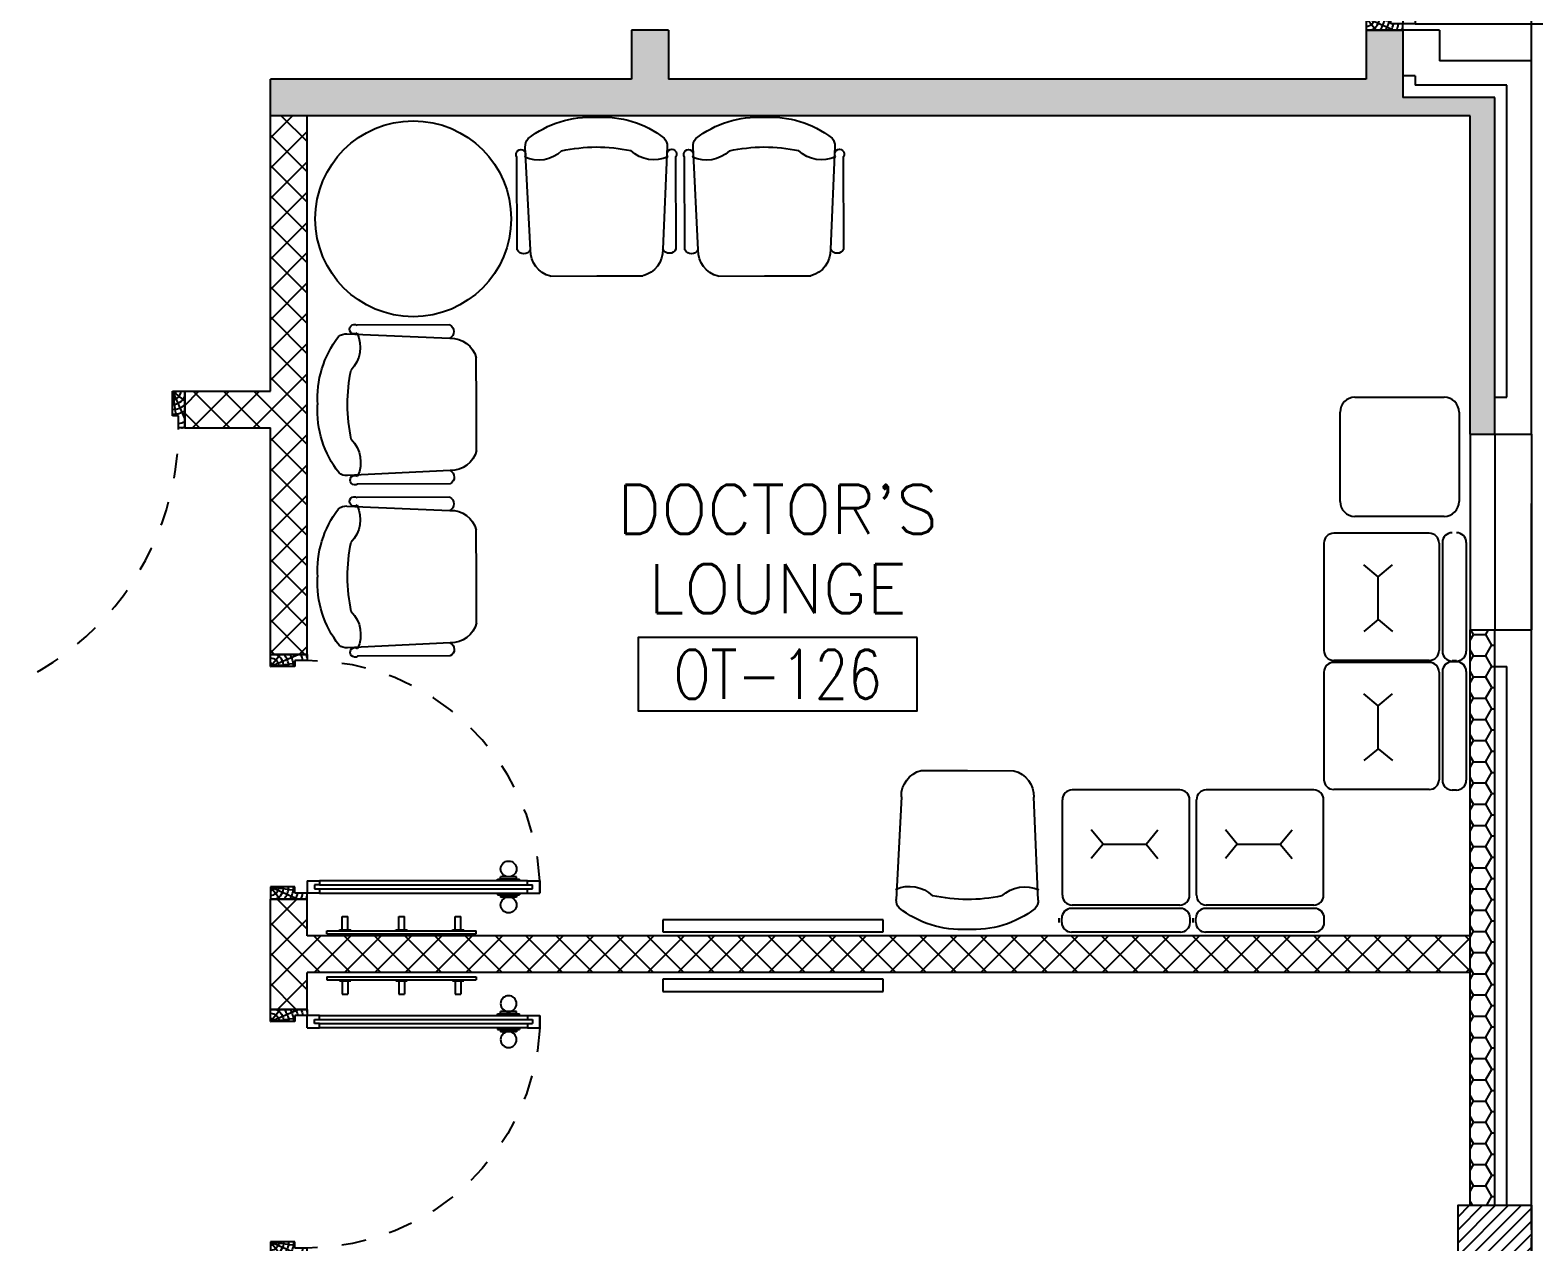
# Model space of a CAD drawing. Extents: x 275967.8 to 276060, y 57291.9 to 57371.4.
# Drawn here: x 276004.6 to 276010.75, y 57343.38 to 57348.33 of the extents above; entities that cross this region are included whole.
import ezdxf
from ezdxf.enums import TextEntityAlignment as Align

# ---------------------------------------------------------------- set-up
doc = ezdxf.new("R2010")
doc.units = 0
doc.header["$MEASUREMENT"] = 0
doc.linetypes.add('CENTERX2', pattern=[4, 2.5, -0.5, 0.5, -0.5])
doc.linetypes.add('HIDDEN', pattern=[0.375, 0.25, -0.125])
for name, color, linetype in [('AXES', 11, 'CENTERX2'), ('COL', 5, 'CONTINUOUS'), ('DOOR', 7, 'CONTINUOUS'), ('HAT', 8, 'CONTINUOUS'), ('INSUL', 4, 'CONTINUOUS'), ('NON-MEDICAL', 5, 'CONTINUOUS'), ('RM-BOX', 4, 'CONTINUOUS'), ('RM-NAME', 2, 'CONTINUOUS'), ('RM-NO', 2, 'CONTINUOUS'), ('WALL', 2, 'CONTINUOUS'), ('WallType', 11, 'CONTINUOUS'), ('WallType2', 3, 'CONTINUOUS'), ('WIN', 3, 'CONTINUOUS')]:
    doc.layers.add(name, color=color, linetype=linetype)
doc.styles.add('ROMANS', font='ROMANS.shx', dxfattribs={"width": 0.6})
pattern_1 = [(0, (0, 0), (0.075, 0.04330127), [0.05, -0.1]), (120, (0, 0), (-0.074999999836, 0.043301270284), [0.05, -0.1]), (60, (0, 0), (1.64e-10, 0.086602540284), [-0.1, 0.05])]

# ---------------------------------------------------------------- blocks, each defined once
blk = doc.blocks.new('RM1')
at = {"layer": 'RM-BOX'}
blk.add_lwpolyline([(569.9, -200), (-569.9, -200), (-569.9, -500), (569.9, -500)], close=True, dxfattribs=at)
at = {"layer": 'RM-NAME', "style": 'ROMANS'}
for tag, p in [('ROOMNAME1', (0, 323.8)), ('ROOMNAME2', (0, 0))]:
    blk.add_attdef(tag, text='', height=200, dxfattribs=at).set_placement(p, align=Align.MIDDLE)
at = {"layer": 'RM-NO', "style": 'ROMANS', "width": 0.8}
blk.add_attdef('ROOMNO', text='', height=200, dxfattribs=at).set_placement((0, -350), align=Align.MIDDLE)
blk = doc.blocks.new('A$C1DFA4FE8')
at = {"layer": 'DOOR', "color": 0, "linetype": 'ByBlock'}
for p, q in [((0.4, 1630.9), (0.4, 1580.9)), ((0.4, 1580.9), (0.4, 1630.9)), ((50.4, 1630.9), (0.4, 1630.9)), ((30.4, 1613.9), (30.4, 1597.9)), ((50.4, 1613.9), (30.4, 1613.9)), ((50.4, 1597.9), (30.4, 1597.9)), ((50.4, 1630.9), (50.4, 1613.9)), ((50.4, 1597.9), (50.4, 1580.9)), ((750.4, 1613.9), (750.4, 1630.9)), ((750.4, 1630.9), (800.4, 1630.9)), ((770.4, 1613.9), (750.4, 1613.9)), ((750.4, 1580.9), (750.4, 1597.9)), ((750.4, 1597.9), (770.4, 1597.9)), ((770.4, 1597.9), (770.4, 1613.9)), ((950.4, 1655.9), (800.4, 1655.9)), ((800.4, 1655.9), (800.4, 1630.9)), ((800.4, 1580.9), (800.4, 1630.9)), ((800.4, 1630.9), (850.4, 1630.9)), ((850.4, 1630.9), (850.4, 1605.9)), ((850.4, 1605.9), (950.4, 1605.9)), ((950.4, 1605.9), (950.4, 1655.9)), ((50.4, 1580.9), (0.4, 1580.9)), ((800.4, 1580.9), (750.4, 1580.9)), ((0.4, 80.9), (0.4, 130.9)), ((0.4, 130.9), (0.4, 80.9)), ((50.4, 130.9), (0.4, 130.9)), ((50.4, 113.9), (50.4, 130.9)), ((82.8, 130.9), (82.8, 138.1)), ((172.8, 138.1), (82.8, 138.1)), ((95.4, 138.1), (95.4, 147.1)), ((95.4, 147.1), (160.2, 147.1)), ((95.4, 138.1), (160.2, 138.1)), ((160.2, 138.1), (160.2, 147.1)), ((172.8, 130.9), (172.8, 138.1)), ((750.4, 130.9), (750.4, 113.9)), ((800.4, 130.9), (750.4, 130.9)), ((800.4, 130.9), (800.4, 80.9)), ((50.4, 80.9), (0.4, 80.9)), ((30.4, 97.9), (30.4, 113.9)), ((50.4, 113.9), (30.4, 113.9)), ((50.4, 97.9), (30.4, 97.9)), ((50.4, 80.9), (50.4, 97.9)), ((82.8, 80.9), (82.8, 73.7)), ((172.8, 73.7), (82.8, 73.7)), ((95.4, 73.7), (95.4, 64.7)), ((95.4, 73.7), (160.2, 73.7)), ((95.4, 64.7), (160.2, 64.7)), ((160.2, 73.7), (160.2, 64.7)), ((172.8, 80.9), (172.8, 73.7)), ((750.4, 113.9), (770.4, 113.9)), ((750.4, 97.9), (750.4, 80.9)), ((770.4, 97.9), (750.4, 97.9)), ((750.4, 80.9), (800.4, 80.9)), ((770.4, 113.9), (770.4, 97.9)), ((800.4, 55.9), (800.4, 80.9)), ((800.4, 80.9), (850.4, 80.9)), ((850.4, 105.9), (950.4, 105.9)), ((850.4, 80.9), (850.4, 105.9)), ((950.4, 105.9), (950.4, 55.9)), ((950.4, 55.9), (800.4, 55.9))]:
    blk.add_line(p, q, dxfattribs=at)
at = {"layer": 'DOOR', "linetype": 'ByBlock'}
for p, q in [((750.4, 1630.9), (50.4, 1630.9)), ((750.4, 1613.9), (50.4, 1613.9)), ((750.4, 1597.9), (50.4, 1597.9)), ((50.4, 1580.9), (750.4, 1580.9)), ((50.4, 130.9), (750.4, 130.9)), ((750.4, 113.9), (50.4, 113.9)), ((750.4, 97.9), (50.4, 97.9)), ((750.4, 80.9), (50.4, 80.9))]:
    blk.add_line(p, q, dxfattribs=at)
at = {"layer": 'DOOR', "color": 9, "linetype": 'ByBlock'}
for p, q in [((950.4, 1605.9), (836.7, 1655.9)), ((950.4, 1605.9), (850.4, 1619.3)), ((950.4, 1605.9), (910.3, 1655.9)), ((950.4, 105.9), (836.7, 55.9)), ((950.4, 105.9), (850.4, 92.6)), ((950.4, 105.9), (910.3, 55.9))]:
    blk.add_line(p, q, dxfattribs=at)
at = {"layer": 'DOOR', "color": 0, "linetype": 'ByBlock'}
for centre in [(127.8, 179.5), (127.8, 32.4)]:
    blk.add_circle(centre, 32.4, dxfattribs=at)
at = {"layer": 'DOOR', "linetype": 'HIDDEN', "ltscale": 0.5}
for centre, start, end in [((751.6, 1605.9), 178.09382, 273.72494), ((751.6, 105.9), 86.27506, 181.90618)]:
    blk.add_arc(centre, 751.6, start, end, dxfattribs=at)
at = {"layer": 'DOOR', "color": 9, "linetype": 'ByBlock'}
for centre, radius, start, end in [((950.4, 1605.9), 154.4, 161.10529, 166.28577), ((950.4, 1605.9), 134.4, 158.15985, 169.28002), ((950.4, 1605.9), 114.4, 154.08384, 167.37743), ((950.4, 1605.9), 94.4, 148.01819, 180), ((950.4, 1605.9), 74.4, 137.77643, 180), ((950.4, 1605.9), 54.4, 113.20738, 180), ((950.4, 1605.9), 34.4, 90, 180), ((950.4, 1605.9), 14.4, 90, 180), ((950.4, 105.9), 154.4, 193.71423, 198.89471), ((950.4, 105.9), 134.4, 190.71998, 201.84015), ((950.4, 105.9), 114.4, 192.62257, 205.91616), ((950.4, 105.9), 94.4, 180, 211.98181), ((950.4, 105.9), 74.4, 180, 222.22357), ((950.4, 105.9), 54.4, 180, 246.79262), ((950.4, 105.9), 34.4, 180, 270), ((950.4, 105.9), 14.4, 180, 270)]:
    blk.add_arc(centre, radius, start, end, dxfattribs=at)
blk = doc.blocks.new('C11')
at = {"layer": 'HAT'}
h = blk.add_hatch(dxfattribs=at)
h.set_pattern_fill('ANSI31', color=256, scale=300, style=0)
h.set_pattern_definition([(45, (-248556.182, -75061.005), (-26.5165043, 26.5165043), [])])
h.paths.add_polyline_path([(300, 700), (0, 700), (0, 350), (300, 350)])
h.paths.add_polyline_path([(300, 350), (0, 350), (0, 0), (300, 0)])
at = {"layer": 'COL'}
blk.add_lwpolyline([(300, 700), (300, 0), (0, 0), (0, 700)], close=True, dxfattribs=at)
blk = doc.blocks.new('DOOR-10')
at = {"layer": 'DOOR', "color": 0, "linetype": 'ByBlock'}
for p, q in [((-25.7, 1100), (-75.7, 1100)), ((-75.7, 1100), (-25.7, 1100)), ((-75.7, 1050), (-75.7, 1100)), ((-58.7, 1050), (-75.7, 1050)), ((-42.7, 1070), (-58.7, 1070)), ((-58.7, 1050), (-58.7, 1070)), ((-42.7, 1050), (-42.7, 1070)), ((-25.7, 1050), (-42.7, 1050)), ((-25.7, 1050), (-25.7, 1100)), ((-82.9, 1005), (-91.9, 1005)), ((-91.9, 1005), (-91.9, 940.2)), ((-75.7, 1017.6), (-82.9, 1017.6)), ((-82.9, 927.6), (-82.9, 1017.6)), ((-82.9, 1005), (-82.9, 940.2)), ((-25.7, 1017.6), (-18.5, 1017.6)), ((-18.5, 927.6), (-18.5, 1017.6)), ((-18.5, 1005), (-9.5, 1005)), ((-18.5, 1005), (-18.5, 940.2)), ((-9.5, 1005), (-9.5, 940.2)), ((-82.9, 940.2), (-91.9, 940.2)), ((-75.7, 927.6), (-82.9, 927.6)), ((-25.7, 927.6), (-18.5, 927.6)), ((-18.5, 940.2), (-9.5, 940.2)), ((-75.7, 200), (-58.7, 200)), ((-75.7, 150), (-75.7, 200)), ((-58.7, 200), (-58.7, 180)), ((-42.7, 200), (-25.7, 200)), ((-42.7, 180), (-42.7, 200)), ((-25.7, 200), (-25.7, 150)), ((-1000.7, 0), (-1000.7, 150)), ((-1000.7, 150), (-975.7, 150)), ((-1000.7, 150), (-1000.7, 0)), ((-975.7, 150), (-975.7, 100)), ((-75.7, 150), (-25.7, 150)), ((-58.7, 180), (-42.7, 180)), ((-0.7, 150), (-25.7, 150)), ((-25.7, 150), (-25.7, 100)), ((-975.7, 100), (-950.7, 100)), ((-950.7, 100), (-950.7, 0)), ((-50.7, 100), (-50.7, 0)), ((-25.7, 100), (-50.7, 100)), ((-950.7, 0), (-1000.7, 0)), ((-50.7, 0), (-0.7, 0))]:
    blk.add_line(p, q, dxfattribs=at)
at = {"layer": 'DOOR', "linetype": 'ByBlock'}
for p, q in [((-75.7, 1050), (-75.7, 200)), ((-58.7, 200), (-58.7, 1050)), ((-42.7, 200), (-42.7, 1050)), ((-25.7, 200), (-25.7, 1050))]:
    blk.add_line(p, q, dxfattribs=at)
at = {"layer": 'DOOR', "color": 9, "linetype": 'ByBlock'}
for p, q in [((-0.7, 0), (-0.7, 150)), ((-950.7, 0), (-1000.7, 113.7)), ((-950.7, 0), (-964.1, 100)), ((-50.7, 0), (-0.7, 113.7)), ((-50.7, 0), (-37.3, 100)), ((-950.7, 0), (-1000.7, 40.1)), ((-50.7, 0), (-0.7, 40.1))]:
    blk.add_line(p, q, dxfattribs=at)
at = {"layer": 'DOOR', "color": 0, "linetype": 'ByBlock'}
for centre in [(-124.2, 972.6), (22.8, 972.6)]:
    blk.add_circle(centre, 32.4, dxfattribs=at)
at = {"layer": 'DOOR', "linetype": 'HIDDEN', "ltscale": 0.5}
blk.add_arc((-23.4, 149.1), 952.3, 93.14816, 179.94816, dxfattribs=at)
at = {"layer": 'DOOR', "color": 9, "linetype": 'ByBlock'}
for centre, radius, start, end in [((-950.7, 0), 154.4, 103.71423, 108.89471), ((-950.7, 0), 134.4, 100.71998, 111.84015), ((-50.7, 0), 134.4, 68.15985, 79.28002), ((-50.7, 0), 154.4, 71.10529, 76.28577), ((-950.7, 0), 94.4, 90, 121.98181), ((-950.7, 0), 74.4, 90, 132.22357), ((-50.7, 0), 94.4, 58.01819, 90), ((-50.7, 0), 74.4, 47.77643, 90), ((-50.7, 0), 114.4, 64.08384, 77.37743), ((-950.7, 0), 54.4, 90, 156.79262), ((-950.7, 0), 34.4, 90, 180), ((-950.7, 0), 14.4, 90, 180), ((-50.7, 0), 54.4, 23.20738, 90), ((-50.7, 0), 34.4, 0, 90), ((-50.7, 0), 14.4, 0, 90)]:
    blk.add_arc(centre, radius, start, end, dxfattribs=at)
blk = doc.blocks.new('DOOR100')
at = {"layer": 'DOOR', "color": 0, "linetype": 'ByBlock'}
for p, q in [((-25, 1300), (-75, 1300)), ((-75, 1300), (-25, 1300)), ((-75, 1250), (-75, 1300)), ((-25, 1250), (-25, 1300)), ((-58, 1250), (-75, 1250)), ((-42, 1270), (-58, 1270)), ((-58, 1250), (-58, 1270)), ((-42, 1250), (-42, 1270)), ((-25, 1250), (-42, 1250)), ((-82.2, 1205), (-91.2, 1205)), ((-91.2, 1205), (-91.2, 1140.2)), ((-75, 1217.6), (-82.2, 1217.6)), ((-82.2, 1127.6), (-82.2, 1217.6)), ((-82.2, 1205), (-82.2, 1140.2)), ((-25, 1217.6), (-17.8, 1217.6)), ((-17.8, 1127.6), (-17.8, 1217.6)), ((-17.8, 1205), (-8.8, 1205)), ((-17.8, 1205), (-17.8, 1140.2)), ((-8.8, 1205), (-8.8, 1140.2)), ((-82.2, 1140.2), (-91.2, 1140.2)), ((-75, 1127.6), (-82.2, 1127.6)), ((-25, 1127.6), (-17.8, 1127.6)), ((-17.8, 1140.2), (-8.8, 1140.2)), ((-75, 200), (-58, 200)), ((-75, 150), (-75, 200)), ((-58, 200), (-58, 180)), ((-42, 200), (-25, 200)), ((-42, 180), (-42, 200)), ((-25, 200), (-25, 150)), ((-1200, 0), (-1200, 150)), ((-1200, 150), (-1175, 150)), ((-1200, 150), (-1200, 0)), ((-1175, 150), (-1175, 100)), ((-75, 150), (-25, 150)), ((-58, 180), (-42, 180)), ((0, 150), (-25, 150)), ((-25, 150), (-25, 100)), ((0, 150), (0, 0)), ((-1175, 100), (-1150, 100)), ((-1150, 100), (-1150, 0)), ((-50, 100), (-50, 0)), ((-25, 100), (-50, 100)), ((-1150, 0), (-1200, 0)), ((-50, 0), (0, 0))]:
    blk.add_line(p, q, dxfattribs=at)
at = {"layer": 'DOOR', "linetype": 'ByBlock'}
for p, q in [((-75, 1250), (-75, 200)), ((-58, 200), (-58, 1250)), ((-42, 200), (-42, 1250)), ((-25, 200), (-25, 1250)), ((0, 0), (0, 150))]:
    blk.add_line(p, q, dxfattribs=at)
at = {"layer": 'DOOR', "color": 9, "linetype": 'ByBlock'}
for p, q in [((-1150, 0), (-1200, 113.7)), ((-1150, 0), (-1163.4, 100)), ((-50, 0), (0, 113.7)), ((-50, 0), (-36.6, 100)), ((-1150, 0), (-1200, 40.1)), ((-50, 0), (0, 40.1))]:
    blk.add_line(p, q, dxfattribs=at)
at = {"layer": 'DOOR', "color": 0, "linetype": 'ByBlock'}
for centre in [(-123.5, 1172.6), (23.5, 1172.6)]:
    blk.add_circle(centre, 32.4, dxfattribs=at)
at = {"layer": 'DOOR', "linetype": 'HIDDEN', "ltscale": 0.5}
blk.add_arc((-25, 150), 1150, 89.99998, 180.00006, dxfattribs=at)
at = {"layer": 'DOOR', "color": 9, "linetype": 'ByBlock'}
for centre, radius, start, end in [((-1150, 0), 154.4, 103.71423, 108.89471), ((-1150, 0), 134.4, 100.71998, 111.84015), ((-50, 0), 134.4, 68.15985, 79.28002), ((-50, 0), 154.4, 71.10529, 76.28577), ((-1150, 0), 94.4, 90, 121.98181), ((-1150, 0), 74.4, 90, 132.22357), ((-50, 0), 94.4, 58.01819, 90), ((-50, 0), 74.4, 47.77643, 90), ((-50, 0), 114.4, 64.08384, 77.37743), ((-1150, 0), 54.4, 90, 156.79262), ((-1150, 0), 34.4, 90, 180), ((-1150, 0), 14.4, 90, 180), ((-50, 0), 54.4, 23.20738, 90), ((-50, 0), 34.4, 0, 90), ((-50, 0), 14.4, 0, 90)]:
    blk.add_arc(centre, radius, start, end, dxfattribs=at)

msp = doc.modelspace()

# ---------------------------------------------------------------- hatches: boundary and pattern name
at = {"layer": 'WallType', "linetype": 'ByBlock', "ltscale": 0.3}
h = msp.add_hatch(dxfattribs=at)
h.set_pattern_fill('ANSI37', color=256, scale=0.7, style=0)
h.set_pattern_definition([(45, (0, 0), (-0.061871843354, 0.061871843354), []), (135, (0, 0), (-0.061871843354, -0.061871843354), [])])
h.paths.add_polyline_path([(276005.7355, 57347.9829), (276005.5855, 57347.9829), (276005.5855, 57346.8579), (276005.2355, 57346.8579), (276005.2355, 57346.7079), (276005.5855, 57346.7079), (276005.5855, 57345.7829), (276005.7355, 57345.7829)])
h.paths.add_polyline_path([(276010.4855, 57344.6329), (276005.7355, 57344.6329), (276005.7355, 57344.7829), (276005.5855, 57344.7829), (276005.5855, 57344.3329), (276005.7355, 57344.3329), (276005.7355, 57344.4829), (276010.4855, 57344.4829)])
h.paths.add_polyline_path([(276010.4855, 57341.1329), (276005.7355, 57341.1329), (276005.7355, 57343.1829), (276005.5855, 57343.1829), (276005.5855, 57340.8329), (276005.7355, 57340.8329), (276005.7355, 57340.9829), (276010.4855, 57340.9829)])
h.paths.add_polyline_path([(276005.7355, 57343.3329), (276005.5855, 57343.3329), (276005.5855, 57343.1829), (276005.7355, 57343.1829)])
h.paths.add_polyline_path([(276005.7355, 57339.8329), (276005.5855, 57339.8329), (276005.5855, 57337.6329), (276005.7355, 57337.6329)])
at = {"layer": 'WallType2', "linetype": 'ByBlock', "ltscale": 0.3}
h = msp.add_hatch(dxfattribs=at)
h.set_pattern_fill('HONEY', color=256, scale=0.4, style=0)
h.set_pattern_definition(pattern_1)
h.paths.add_polyline_path([(276010.2105, 57348.3329), (276010.0605, 57348.3329), (276010.0605, 57348.1329), (276007.2105, 57348.1329), (276007.2105, 57348.3329), (276007.0605, 57348.3329), (276007.0605, 57348.1329), (276005.5855, 57348.1329), (276005.5855, 57347.9829), (276010.4855, 57347.9829), (276010.4855, 57346.6829), (276010.5855, 57346.6829), (276010.5855, 57348.0579), (276010.2105, 57348.0579)])
h = msp.add_hatch(dxfattribs=at)
h.set_pattern_fill('HONEY', color=256, scale=0.4, style=0)
h.set_pattern_definition(pattern_1)
h.paths.add_polyline_path([(276010.5855, 57345.8829), (276010.4855, 57345.8829), (276010.4855, 57344.6329), (276010.4855, 57343.5329), (276010.5855, 57343.5329)])

# ---------------------------------------------------------------- linework, layer by layer
at = {"layer": 'AXES'}
msp.add_line((276010.7355, 57291.8986), (276010.7355, 57370.3613), dxfattribs=at)
at = {"layer": 'INSUL'}
for p, q in [((276010.2105, 57348.3329), (276010.2105, 57348.0579)), ((276010.2605, 57348.1454), (276010.2105, 57348.1454)), ((276010.2605, 57348.1454), (276010.2605, 57348.1079)), ((276010.6355, 57348.1079), (276010.2605, 57348.1079)), ((276010.6355, 57346.8329), (276010.6355, 57348.1079)), ((276010.5855, 57348.0579), (276010.2105, 57348.0579)), ((276010.5855, 57346.6829), (276010.5855, 57348.0579)), ((276010.5855, 57346.8329), (276010.6355, 57346.8329)), ((276010.5855, 57343.5329), (276010.5855, 57345.8829)), ((276010.5855, 57345.7329), (276010.6355, 57345.7329)), ((276010.6355, 57343.5329), (276010.6355, 57345.7329))]:
    msp.add_line(p, q, dxfattribs=at)
at = {"layer": 'NON-MEDICAL', "extrusion": (0, 0, -1)}
for p, q in [((276006.6473, 57347.4356), (276006.6263, 57347.8553)), ((276007.2058, 57347.8572), (276007.1877, 57347.4374)), ((276007.3323, 57347.4356), (276007.3113, 57347.8553)), ((276007.8908, 57347.8572), (276007.8727, 57347.4374)), ((276006.5932, 57347.4354), (276006.5919, 57347.8137)), ((276007.2418, 57347.4376), (276007.2405, 57347.8159)), ((276007.2782, 57347.4354), (276007.2769, 57347.8137)), ((276007.9268, 57347.4376), (276007.9255, 57347.8159)), ((276006.7287, 57347.3277), (276006.9179, 57347.3284)), ((276006.9179, 57347.3284), (276007.107, 57347.329)), ((276007.4137, 57347.3277), (276007.6029, 57347.3284)), ((276007.6029, 57347.3284), (276007.792, 57347.329)), ((276005.8981, 57347.0925), (276006.3179, 57347.0744)), ((276006.3178, 57347.1285), (276005.9394, 57347.1272)), ((276006.427, 57346.8046), (276006.4263, 57346.9937)), ((276006.4276, 57346.6154), (276006.427, 57346.8046)), ((276006.3198, 57346.534), (276005.9001, 57346.513)), ((276006.32, 57346.4799), (276005.9416, 57346.4786)), ((276006.3178, 57346.4249), (276005.9394, 57346.4236)), ((276005.8981, 57346.3889), (276006.3179, 57346.3708)), ((276006.427, 57346.101), (276006.4263, 57346.2901)), ((276006.4276, 57345.9118), (276006.427, 57346.101)), ((276006.3198, 57345.8304), (276005.9001, 57345.8094)), ((276006.32, 57345.7763), (276005.9416, 57345.775)), ((276008.2436, 57345.309), (276008.4327, 57345.3083)), ((276008.4327, 57345.3083), (276008.6219, 57345.3077)), ((276008.1621, 57345.2012), (276008.1412, 57344.7815)), ((276008.7207, 57344.7795), (276008.7026, 57345.1993))]:
    msp.add_line(p, q, dxfattribs=at)
at = {"layer": 'NON-MEDICAL'}
for p, q in [((276010.0145, 57346.8331), (276010.3793, 57346.8331)), ((276009.9537, 57346.4075), (276009.9537, 57346.7723)), ((276010.4401, 57346.7723), (276010.4401, 57346.4075)), ((276010.3793, 57346.3467), (276010.0145, 57346.3467)), ((276009.8881, 57346.2375), (276009.8881, 57345.7983)), ((276010.3181, 57346.2775), (276009.9281, 57346.2775)), ((276010.3581, 57346.2375), (276010.3581, 57345.7983)), ((276010.3718, 57346.24), (276010.3718, 57345.7957)), ((276010.4691, 57346.24), (276010.4691, 57345.7957)), ((276010.1092, 57346.1), (276010.0508, 57346.1486)), ((276010.1092, 57346.1), (276010.1676, 57346.1486)), ((276010.1092, 57345.9248), (276010.1092, 57346.1)), ((276010.1092, 57345.9248), (276010.0508, 57345.8762)), ((276010.1092, 57345.9248), (276010.1676, 57345.8762)), ((276010.3181, 57345.7583), (276009.9281, 57345.7583)), ((276010.3181, 57345.7583), (276009.9281, 57345.7583)), ((276010.3181, 57345.7503), (276009.9281, 57345.7503)), ((276010.4291, 57345.756), (276010.4118, 57345.756)), ((276010.4291, 57345.7557), (276010.4118, 57345.7557)), ((276010.4291, 57345.7557), (276010.4118, 57345.7557)), ((276010.4291, 57345.7529), (276010.4118, 57345.7529)), ((276009.8881, 57345.7103), (276009.8881, 57345.2711)), ((276010.3581, 57345.7103), (276010.3581, 57345.2711)), ((276010.3718, 57345.7129), (276010.3718, 57345.2686)), ((276010.4691, 57345.7129), (276010.4691, 57345.2686)), ((276010.1092, 57345.5728), (276010.0508, 57345.6215)), ((276010.1092, 57345.5728), (276010.1676, 57345.6215)), ((276010.1092, 57345.3977), (276010.1092, 57345.5728)), ((276010.1092, 57345.3977), (276010.0508, 57345.349)), ((276010.1092, 57345.3977), (276010.1676, 57345.349)), ((276008.8199, 57344.7991), (276008.8199, 57345.1891)), ((276008.8199, 57344.7991), (276008.8199, 57345.1891)), ((276009.2991, 57345.2291), (276008.8599, 57345.2291)), ((276009.3391, 57344.7991), (276009.3391, 57345.1891)), ((276009.3675, 57344.7991), (276009.3675, 57345.1891)), ((276009.3675, 57344.7991), (276009.3675, 57345.1891)), ((276009.8466, 57345.2291), (276009.4075, 57345.2291)), ((276009.8866, 57344.7991), (276009.8866, 57345.1891)), ((276010.3181, 57345.2311), (276009.9281, 57345.2311)), ((276010.3181, 57345.2311), (276009.9281, 57345.2311)), ((276010.4291, 57345.2286), (276010.4118, 57345.2286)), ((276010.4291, 57345.2286), (276010.4118, 57345.2286)), ((276008.9865, 57345.008), (276008.9378, 57345.0663)), ((276009.1616, 57345.008), (276009.2102, 57345.0663)), ((276009.534, 57345.008), (276009.4854, 57345.0663)), ((276009.7091, 57345.008), (276009.7578, 57345.0663)), ((276008.9865, 57345.008), (276008.9378, 57344.9496)), ((276008.9865, 57345.008), (276009.1616, 57345.008)), ((276009.1616, 57345.008), (276009.2102, 57344.9496)), ((276009.534, 57345.008), (276009.4854, 57344.9496)), ((276009.534, 57345.008), (276009.7091, 57345.008)), ((276009.7091, 57345.008), (276009.7578, 57344.9496)), ((276009.2991, 57344.7591), (276008.8599, 57344.7591)), ((276009.8466, 57344.7591), (276009.4075, 57344.7591)), ((276005.8786, 57344.7117), (276005.9021, 57344.7117)), ((276005.8786, 57344.6577), (276005.8786, 57344.7117)), ((276005.9021, 57344.6577), (276005.9021, 57344.7117)), ((276006.1094, 57344.6577), (276006.1094, 57344.7117)), ((276006.1094, 57344.7117), (276006.1328, 57344.7117)), ((276006.1328, 57344.6577), (276006.1328, 57344.7117)), ((276006.3401, 57344.6577), (276006.3401, 57344.7117)), ((276006.3401, 57344.7117), (276006.3636, 57344.7117)), ((276006.3636, 57344.6577), (276006.3636, 57344.7117)), ((276007.1876, 57344.6989), (276007.1876, 57344.6489)), ((276008.0876, 57344.6989), (276007.1876, 57344.6989)), ((276008.0876, 57344.6489), (276008.0876, 57344.6989)), ((276008.8066, 57344.6881), (276008.8066, 57344.7053)), ((276008.8173, 57344.6881), (276008.8173, 57344.7053)), ((276008.8173, 57344.6881), (276008.8173, 57344.7053)), ((276009.3017, 57344.7453), (276008.8573, 57344.7453)), ((276009.3417, 57344.6881), (276009.3417, 57344.7053)), ((276009.3541, 57344.6881), (276009.3541, 57344.7053)), ((276009.3649, 57344.6881), (276009.3649, 57344.7053)), ((276009.3649, 57344.6881), (276009.3649, 57344.7053)), ((276009.8492, 57344.7453), (276009.4049, 57344.7453)), ((276009.8892, 57344.6881), (276009.8892, 57344.7053)), ((276005.8163, 57344.6413), (276005.8163, 57344.653)), ((276005.8163, 57344.653), (276006.4259, 57344.653)), ((276005.8163, 57344.6413), (276006.4259, 57344.6413)), ((276005.8673, 57344.6577), (276005.9134, 57344.6577)), ((276005.8673, 57344.653), (276005.8673, 57344.6577)), ((276005.9134, 57344.653), (276005.9134, 57344.6577)), ((276006.098, 57344.6577), (276006.1442, 57344.6577)), ((276006.098, 57344.653), (276006.098, 57344.6577)), ((276006.1442, 57344.653), (276006.1442, 57344.6577)), ((276006.3288, 57344.653), (276006.3288, 57344.6577)), ((276006.3288, 57344.6577), (276006.3749, 57344.6577)), ((276006.3749, 57344.653), (276006.3749, 57344.6577)), ((276006.4259, 57344.6413), (276006.4259, 57344.653)), ((276007.1876, 57344.6489), (276008.0876, 57344.6489)), ((276009.3017, 57344.6481), (276008.8573, 57344.6481)), ((276009.8492, 57344.6481), (276009.4049, 57344.6481)), ((276005.8163, 57344.4651), (276005.8163, 57344.4534)), ((276005.8163, 57344.4651), (276006.4259, 57344.4651)), ((276005.8163, 57344.4534), (276006.4259, 57344.4534)), ((276005.8673, 57344.4534), (276005.8673, 57344.4488)), ((276005.8673, 57344.4488), (276005.9134, 57344.4488)), ((276005.8786, 57344.4488), (276005.8786, 57344.3948)), ((276005.9021, 57344.4488), (276005.9021, 57344.3948)), ((276005.9134, 57344.4534), (276005.9134, 57344.4488)), ((276006.098, 57344.4534), (276006.098, 57344.4488)), ((276006.098, 57344.4488), (276006.1442, 57344.4488)), ((276006.1094, 57344.4488), (276006.1094, 57344.3948)), ((276006.1328, 57344.4488), (276006.1328, 57344.3948)), ((276006.1442, 57344.4534), (276006.1442, 57344.4488)), ((276006.3288, 57344.4534), (276006.3288, 57344.4488)), ((276006.3288, 57344.4488), (276006.3749, 57344.4488)), ((276006.3401, 57344.4488), (276006.3401, 57344.3948)), ((276006.3636, 57344.4488), (276006.3636, 57344.3948)), ((276006.3749, 57344.4534), (276006.3749, 57344.4488)), ((276006.4259, 57344.4651), (276006.4259, 57344.4534)), ((276007.1876, 57344.4559), (276007.1876, 57344.4059)), ((276008.0876, 57344.4559), (276007.1876, 57344.4559)), ((276008.0876, 57344.4059), (276008.0876, 57344.4559)), ((276005.8786, 57344.3948), (276005.9021, 57344.3948)), ((276006.1094, 57344.3948), (276006.1328, 57344.3948)), ((276006.3401, 57344.3948), (276006.3636, 57344.3948)), ((276007.1876, 57344.4059), (276008.0876, 57344.4059))]:
    msp.add_line(p, q, dxfattribs=at)
msp.add_circle((276006.1686, 57347.5621), 0.4, dxfattribs=at)
at = {"layer": 'NON-MEDICAL', "extrusion": (0, 0, -1)}
for centre, radius, start, end in [((-276006.8923, 57347.5656), 0.412, 51.85124, 93.24743), ((-276006.9418, 57347.5658), 0.412, 86.36093, 127.75712), ((-276007.5773, 57347.5656), 0.412, 51.85124, 93.24743), ((-276007.6268, 57347.5658), 0.412, 86.36093, 127.75712), ((-276006.6772, 57347.8573), 0.051, 357.71636, 39.34386), ((-276007.1549, 57347.8589), 0.051, 140.2645, 181.892), ((-276007.3622, 57347.8573), 0.051, 357.71636, 39.34386), ((-276007.8399, 57347.8589), 0.051, 140.2645, 181.892), ((-276006.6078, 57347.825), 0.0195, 324.64829, 214.96008), ((-276006.6804, 57347.9366), 0.1352, 225.83657, 294.72766), ((-276006.9284, 57347.1047), 0.7509, 78.18141, 89.06074), ((-276006.9089, 57347.1046), 0.7509, 90.54762, 101.42695), ((-276007.1512, 57347.9382), 0.1352, 244.8807, 313.77179), ((-276007.2245, 57347.8271), 0.0195, 324.64829, 214.96008), ((-276007.2929, 57347.825), 0.0195, 324.64829, 214.96008), ((-276007.3654, 57347.9366), 0.1352, 225.83657, 294.72766), ((-276007.6134, 57347.1047), 0.7509, 78.18141, 89.06074), ((-276007.5939, 57347.1046), 0.7509, 90.54762, 101.42695), ((-276007.8362, 57347.9382), 0.1352, 244.8807, 313.77179), ((-276007.9095, 57347.8271), 0.0195, 324.64829, 214.96008), ((-276006.6202, 57347.4495), 0.0304, 207.22552, 332.38284), ((-276006.7552, 57347.4324), 0.108, 284.204, 1.66456), ((-276007.0798, 57347.4335), 0.108, 177.9438, 255.40436), ((-276007.2147, 57347.4515), 0.0304, 207.22552, 332.38284), ((-276007.3052, 57347.4495), 0.0304, 207.22552, 332.38284), ((-276007.4402, 57347.4324), 0.108, 284.204, 1.66456), ((-276007.7648, 57347.4335), 0.108, 177.9438, 255.40436), ((-276007.8997, 57347.4515), 0.0304, 207.22552, 332.38284), ((-276005.8964, 57347.0416), 0.051, 50.2645, 91.892), ((-276005.9282, 57347.1112), 0.0195, 234.64829, 124.96008), ((-276005.8171, 57347.0379), 0.1352, 154.8807, 223.77179), ((-276006.3038, 57347.1014), 0.0304, 117.22552, 242.38284), ((-276006.1896, 57346.8285), 0.412, 356.36093, 37.75712), ((-276006.3218, 57346.9665), 0.108, 87.9438, 165.40436), ((-276006.6507, 57346.7956), 0.7509, 0.54762, 11.42695), ((-276006.1897, 57346.779), 0.412, 321.85124, 3.24743), ((-276006.6507, 57346.8151), 0.7509, 348.18141, 359.06074), ((-276005.8188, 57346.5671), 0.1352, 135.83657, 204.72766), ((-276006.3229, 57346.6419), 0.108, 194.204, 271.66456), ((-276006.3059, 57346.5069), 0.0304, 117.22552, 242.38284), ((-276005.898, 57346.5639), 0.051, 267.71636, 309.34386), ((-276005.9303, 57346.4946), 0.0195, 234.64829, 124.96008), ((-276005.9282, 57346.4076), 0.0195, 234.64829, 124.96008), ((-276006.3038, 57346.3978), 0.0304, 117.22552, 242.38284), ((-276006.1896, 57346.1249), 0.412, 356.36093, 37.75712), ((-276005.8964, 57346.338), 0.051, 50.2645, 91.892), ((-276005.8171, 57346.3343), 0.1352, 154.8807, 223.77179), ((-276006.3218, 57346.2629), 0.108, 87.9438, 165.40436), ((-276006.6507, 57346.092), 0.7509, 0.54762, 11.42695), ((-276006.1897, 57346.0754), 0.412, 321.85124, 3.24743), ((-276006.6507, 57346.1115), 0.7509, 348.18141, 359.06074), ((-276005.8188, 57345.8635), 0.1352, 135.83657, 204.72766), ((-276006.3229, 57345.9383), 0.108, 194.204, 271.66456), ((-276005.898, 57345.8603), 0.051, 267.71636, 309.34386), ((-276005.9303, 57345.791), 0.0195, 234.64829, 124.96008), ((-276006.3059, 57345.8033), 0.0304, 117.22552, 242.38284), ((-276008.2701, 57345.2043), 0.108, 358.33544, 75.796), ((-276008.5947, 57345.2032), 0.108, 104.59564, 182.0562), ((-276008.1953, 57344.7001), 0.1352, 65.27234, 134.16343), ((-276008.666, 57344.6985), 0.1352, 46.22821, 115.1193), ((-276008.1921, 57344.7794), 0.051, 320.65614, 2.28364), ((-276008.4432, 57345.5321), 0.7509, 270.93926, 281.81859), ((-276008.4238, 57345.5321), 0.7509, 258.57305, 269.45238), ((-276008.6698, 57344.7778), 0.051, 178.108, 219.7355), ((-276008.4072, 57345.0711), 0.412, 266.75257, 308.14876), ((-276008.4567, 57345.0709), 0.412, 232.24288, 273.63907)]:
    msp.add_arc(centre, radius, start, end, dxfattribs=at)
at = {"layer": 'NON-MEDICAL'}
for centre, radius, start, end in [((276010.0145, 57346.7723), 0.0608, 90, 180), ((276010.3793, 57346.7723), 0.0608, 0, 90), ((276010.0145, 57346.4075), 0.0608, 180, 270), ((276010.3793, 57346.4075), 0.0608, 270, 0), ((276009.9281, 57346.2375), 0.04, 90, 180), ((276010.3181, 57346.2375), 0.04, 0, 90), ((276010.4118, 57346.24), 0.04, 90, 180), ((276010.4291, 57346.24), 0.04, 0, 90), ((276009.9281, 57345.7983), 0.04, 180, 270), ((276010.3181, 57345.7983), 0.04, 270, 0), ((276010.4118, 57345.7957), 0.04, 180, 270), ((276010.4291, 57345.7957), 0.04, 270, 0), ((276009.9281, 57345.7103), 0.04, 90, 180), ((276010.3181, 57345.7103), 0.04, 0, 90), ((276010.4118, 57345.7129), 0.04, 90, 180), ((276010.4291, 57345.7129), 0.04, 0, 90), ((276009.9281, 57345.2711), 0.04, 180, 270), ((276010.3181, 57345.2711), 0.04, 270, 0), ((276010.4118, 57345.2686), 0.04, 180, 270), ((276010.4291, 57345.2686), 0.04, 270, 0), ((276008.8599, 57345.1891), 0.04, 90, 180), ((276009.2991, 57345.1891), 0.04, 0, 90), ((276009.4075, 57345.1891), 0.04, 90, 180), ((276009.8466, 57345.1891), 0.04, 0, 90), ((276008.8599, 57344.7991), 0.04, 180, 270), ((276009.2991, 57344.7991), 0.04, 270, 0), ((276009.4075, 57344.7991), 0.04, 180, 270), ((276009.8466, 57344.7991), 0.04, 270, 0), ((276008.8573, 57344.7053), 0.04, 90, 180), ((276009.3017, 57344.7053), 0.04, 0, 90), ((276009.4049, 57344.7053), 0.04, 90, 180), ((276009.8492, 57344.7053), 0.04, 0, 90), ((276008.8573, 57344.6881), 0.04, 180, 270), ((276009.3017, 57344.6881), 0.04, 270, 0), ((276009.4049, 57344.6881), 0.04, 180, 270), ((276009.8492, 57344.6881), 0.04, 270, 0)]:
    msp.add_arc(centre, radius, start, end, dxfattribs=at)
at = {"layer": 'WALL'}
for p, q in [((276007.2105, 57348.3329), (276007.0605, 57348.3329)), ((276007.0605, 57348.3329), (276007.0605, 57348.1329)), ((276007.2105, 57348.3329), (276007.2105, 57348.1329)), ((276010.0605, 57348.3329), (276010.0605, 57348.1329)), ((276010.3605, 57348.3329), (276010.0605, 57348.3329)), ((276010.3605, 57348.3329), (276010.3605, 57348.2079)), ((276010.7355, 57348.2079), (276010.3605, 57348.2079)), ((276010.7355, 57346.6829), (276010.7355, 57348.2079)), ((276007.0605, 57348.1329), (276005.5855, 57348.1329)), ((276005.5855, 57346.8579), (276005.5855, 57348.1329)), ((276010.0605, 57348.1329), (276007.2105, 57348.1329)), ((276010.4855, 57347.9829), (276005.5855, 57347.9829)), ((276005.7355, 57345.7829), (276005.7355, 57347.9829)), ((276010.4855, 57346.6829), (276010.4855, 57347.9829)), ((276005.2355, 57346.7079), (276005.2355, 57346.8579)), ((276005.2355, 57346.8579), (276005.5855, 57346.8579)), ((276005.2355, 57346.7079), (276005.5855, 57346.7079)), ((276005.5855, 57345.7829), (276005.5855, 57346.7079)), ((276010.4855, 57346.6829), (276010.7355, 57346.6829)), ((276010.4855, 57344.6329), (276010.4855, 57345.8829)), ((276010.4855, 57345.8829), (276010.7355, 57345.8829)), ((276010.7355, 57343.4329), (276010.7355, 57345.8829)), ((276005.7355, 57345.7829), (276005.5855, 57345.7829)), ((276005.7355, 57344.7829), (276005.5855, 57344.7829)), ((276005.5855, 57344.3329), (276005.5855, 57344.7829)), ((276005.7355, 57344.6329), (276005.7355, 57344.7829)), ((276010.4855, 57344.6329), (276005.7355, 57344.6329)), ((276010.4855, 57343.5329), (276010.4855, 57344.6329)), ((276010.4855, 57344.4829), (276005.7355, 57344.4829)), ((276005.7355, 57344.3329), (276005.7355, 57344.4829)), ((276005.7355, 57344.3329), (276005.5855, 57344.3329))]:
    msp.add_line(p, q, dxfattribs=at)
at = {"layer": 'WALL', "linetype": 'ByBlock', "ltscale": 0.3}
msp.add_lwpolyline([(276010.7355, 57342.8329), (276010.4355, 57342.8329), (276010.4355, 57343.5329), (276010.7355, 57343.5329)], close=True, dxfattribs=at)
at = {"layer": 'WIN'}
for p, q in [((276010.4855, 57346.6829), (276010.4855, 57345.8829)), ((276010.5855, 57346.6829), (276010.5855, 57345.8829)), ((276010.7355, 57346.6829), (276010.7355, 57345.8829))]:
    msp.add_line(p, q, dxfattribs=at)

# ---------------------------------------------------------------- block references
at = {"layer": 'COL', "linetype": 'ByBlock', "xscale": 0.001, "yscale": 0.001, "zscale": 0.001}
msp.add_blockref('C11', (276010.4355, 57342.8329), dxfattribs=at)
at = {"layer": 'DOOR', "color": 0, "linetype": 'ByBlock', "xscale": 0.001, "yscale": 0.001, "zscale": 0.001, "rotation": 180}
msp.add_blockref('A$C1DFA4FE8', (276011.0109, 57349.9889), dxfattribs=at)
at = {"layer": 'DOOR', "xscale": 0.001, "yscale": 0.001, "zscale": 0.001, "rotation": 180}
msp.add_blockref('DOOR100', (276004.0355, 57346.8579), dxfattribs=at)
at = {"layer": 'DOOR', "color": 0, "linetype": 'ByBlock', "ltscale": 0.3, "yscale": 0.001, "zscale": 0.001, "rotation": 270}
for p, xscale in [((276005.5855, 57344.7822), 0.001), ((276005.5855, 57344.3336), -0.001)]:
    msp.add_blockref('DOOR-10', p, dxfattribs=dict(at, xscale=xscale))
at = {"layer": 'RM-NAME', "xscale": 0.001, "yscale": 0.001, "zscale": 0.001}
msp.add_blockref('RM1', (276007.657, 57346.0518), dxfattribs=at).add_auto_attribs({'ROOMNO': 'OT-126', 'ROOMNAME2': 'LOUNGE', 'ROOMNAME1': "DOCTOR'S"})

doc.saveas('drawing.dxf')
